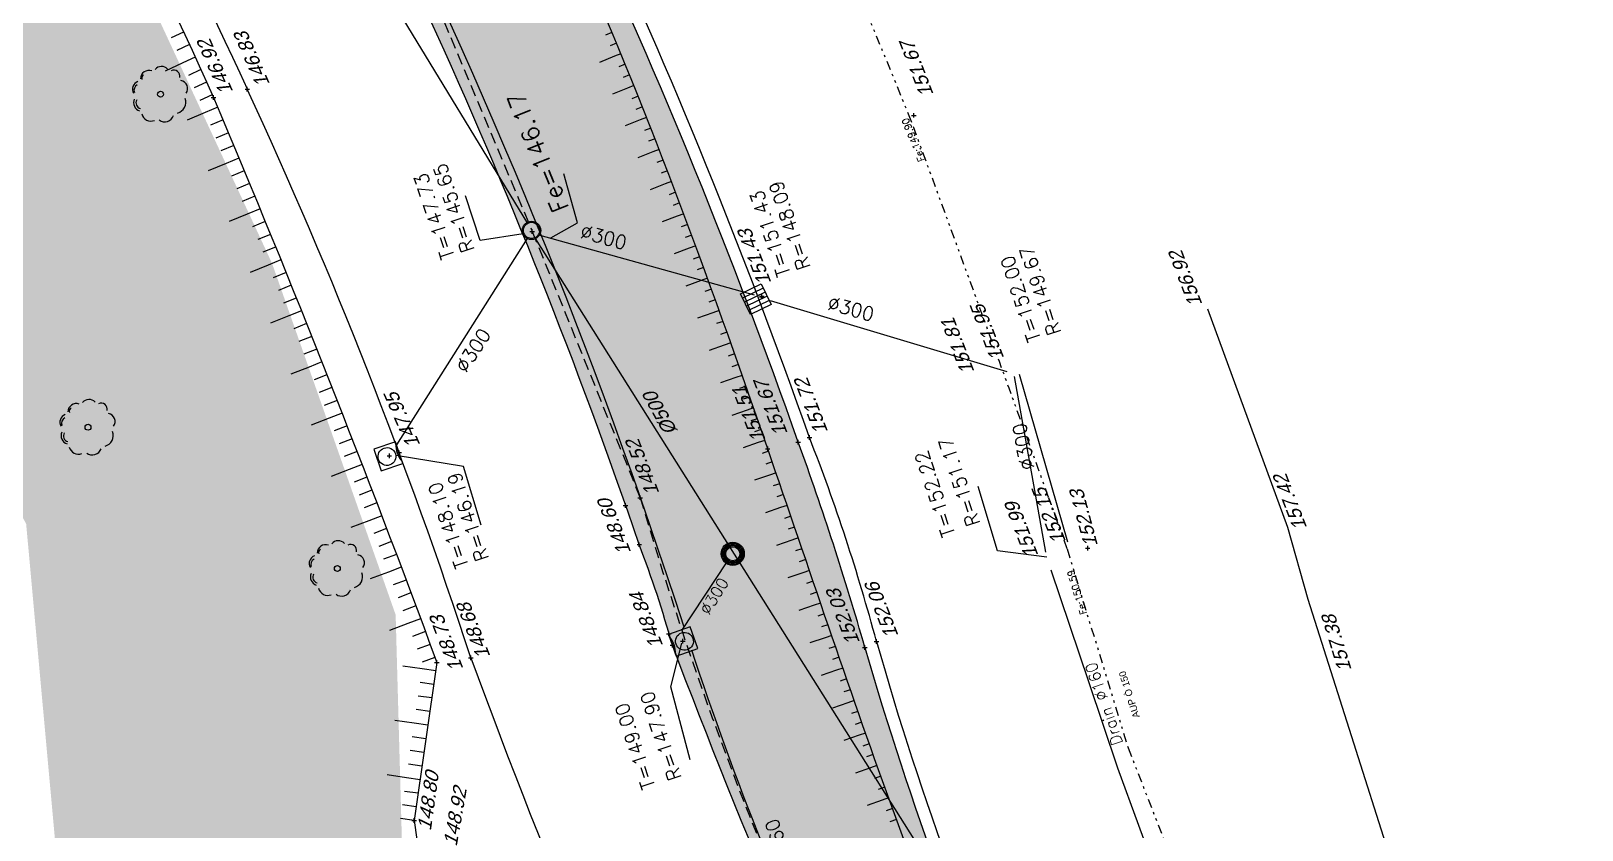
# Model space of a CAD drawing. Header units: metres. Extents: x 1633075 to 1634601, y 8175308 to 8177203.
# Drawn here: x 1633839.8 to 1633907.4, y 8175911.2 to 8175946.1 of the extents above; entities that cross this region are included whole.
import ezdxf

# ---------------------------------------------------------------- set-up
doc = ezdxf.new("R2010")
doc.units = ezdxf.units.M
doc.header["$LTSCALE"] = 2
doc.header["$PDMODE"] = 2
doc.header["$PDSIZE"] = 0.1
for name, pattern in [('211', [0.5, 0.2, -0.1, 0, -0.1, 0, -0.1]), ('31', [2, 1, 1]), ('CACHE', [0.375, 0.25, -0.125]), ('CONTINU', [0])]:
    doc.linetypes.add(name, pattern=pattern)
for name, color, linetype in [('C15785 - BORDURES', 7, 'CONTINU'), ('C15785 - BTALUS', 3, 'CACHE'), ('C15785 - DBA', 252, 'Continuous'), ('C15785 - EAUP', 5, 'CONTINU'), ('C15785 - EP', 4, 'Continuous'), ('C15785 - HTALUS', 7, 'Continuous'), ('C15785 - POINT 2D', 7, 'Continuous'), ('C15785 - RECO-GÉN', 5, 'Continuous'), ('C15785 - Talus', 7, 'Continuous'), ('C15785 - VEGET', 3, 'Continuous'), ('C15785 - Z', 7, 'Continuous')]:
    doc.layers.add(name, color=color, linetype=linetype)
doc.styles.add('SIMPLEX', font='simplex_.ttf', dxfattribs={"height": 0.6})
doc.styles.get("Standard").update_dxf_attribs({"font": 'arial.ttf'})

# ---------------------------------------------------------------- blocks, each defined once
blk = doc.blocks.new('BL19')
at = {"color": 0}
for p, q in [((0.5, 1), (-0.5, 1)), ((-0.5, 1), (-0.5, 0)), ((0.5, 0), (0.5, 1)), ((-0.5, 0), (0.5, 0))]:
    blk.add_line(p, q, dxfattribs=at)
for centre, major_axis, start_param, end_param in [((0.009, 0.554), (-0.275, 0.275), 3.926991, 10.210176), ((0.008, -0.967), (0.742, 0.742), 0.387155, 1.183656)]:
    blk.add_ellipse(centre, major_axis=major_axis, ratio=1, start_param=start_param, end_param=end_param, dxfattribs=at)
blk = doc.blocks.new('GRILLEBG')
at = {"color": 0}
for p, q in [((0, 1), (1, 1)), ((0, 0), (0, 1)), ((0.2, 0), (0.2, 1)), ((0.4, 0), (0.4, 1)), ((0.6, 0), (0.6, 1)), ((0.8, 0), (0.8, 1)), ((1, 1), (1, 0)), ((1, 0), (0, 0))]:
    blk.add_line(p, q, dxfattribs=at)
blk = doc.blocks.new('TALB150A')
blk.add_line((0, -0.6), (0, -1.45))
blk = doc.blocks.new('TALB150B')
blk.add_line((0, 0), (0, -0.6))
blk = doc.blocks.new('ARBN')
blk.add_circle((0, 0), 0.0517)
for centre, radius, start, end in [((-0.313, 0.149), 0.141, 102.3806, 218.1519), ((-0.088, 0.27), 0.194, 62.9289, 157.9234), ((0.159, 0.288), 0.162, 10.5515, 118.7684), ((-0.381, -0.079), 0.106, 125.5548, 253.3512), ((0.33, 0.115), 0.163, 331.4172, 69.7614), ((-0.236, -0.237), 0.15, 182.2997, 276.8338), ((0.342, -0.106), 0.104, 287.358, 32.9391), ((0.335, -0.105), 0.151, 294.7172, 29.5061), ((-0.027, -0.335), 0.147, 208.1993, 316.9403), ((0.007, -0.38), 0.0689, 259.4414, 333.9219), ((0.202, -0.304), 0.137, 247.1419, 348.9634), ((0.221, -0.292), 0.104, 254.316, 338.7253)]:
    blk.add_arc(centre, radius, start, end)
blk = doc.blocks.new('T1')
at = {"linetype": '31'}
blk.add_point((0, 0), dxfattribs=at)
blk = doc.blocks.new('TALH100A')
blk.add_line((0, 0.3), (0, 1))
blk = doc.blocks.new('TALH100B')
blk.add_line((0, 0), (0, 0.3))

msp = doc.modelspace()

# ---------------------------------------------------------------- hatches: boundary and pattern name
at = {"layer": 'C15785 - VEGET'}
h = msp.add_hatch(dxfattribs=at)
h.set_pattern_fill('AR-CONC', color=256, scale=0.035, angle=-0.49997, style=0)
h.set_pattern_definition([(49.5000271, (1050220.128, 8061047.714), (6.371352654, -0.61348817), [0.66675, -7.33425]), (354.5000271, (1050220.128, 8061047.714), (-1.17510092, 6.6974915), [0.5334, -5.8674]), (99.9510271, (1050220.659, 8061047.663), (5.19627452, 6.083972695), [0.56665, -6.23315]), (45.6842271, (1050220.1434, 8061049.492), (9.47456497, -1.55421629), [1.000125, -11.001375]), (96.1356271, (1050220.933, 8061049.362), (8.38439863, 8.58705861), [0.849975, -9.349725]), (350.6840271, (1050220.143, 8061049.492), (8.38441149, 8.58704316), [0.8001, -8.8011]), (20.5000271, (1050221.0285, 8061049.0396), (5.275085627, -3.625461903), [0.66675, -7.33425]), (325.5000271, (1050221.0285, 8061049.0396), (2.21924188, 6.427458284), [0.5334, -5.8674]), (70.9514271, (1050221.468, 8061048.7375), (7.494313027, 2.80201086), [0.56665, -6.23315]), (37.00002714, (1050220.1279, 8061047.714), (0.1339211355, 2.95837039), [0, -5.79628, 0, -5.9563, 0, -5.889625]), (7.00002714, (1050220.128, 8061047.714), (2.369195514, 3.485779085), [0, -3.39598, 0, -5.66293, 0, -2.244725]), (327.00002714, (1050218.1455, 8061047.7312), (4.743740522, -0.241909423), [0, -2.2225, 0, -6.9342, 0, -9.20115]), (317.0000271, (1050217.2565, 8061047.739), (5.19208952, 0.84465285), [0, -2.88925, 0, -4.60502, 0, -6.53415])])
h.paths.add_polyline_path([(1633615.424, 8175997.872), (1633595.17, 8175996.137), (1633602.332, 8176007.327), (1633617.327, 8176021.207), (1633636.512, 8176028.257), (1633662.057, 8176033.554), (1633693.103, 8176036.255), (1633711.837, 8176040.337), (1633713.906, 8176033.95), (1633723.68, 8176033.865), (1633730.527, 8176039.325), (1633730.579, 8176045.268), (1633741.213, 8176046.449), (1633751.393, 8176044.238), (1633765.364, 8176038.172), (1633775.492, 8176030.016), (1633791.532, 8176017.564), (1633806.287, 8176003.848), (1633821.008, 8175986.312), (1633834.849, 8175965.387), (1633842.808, 8175952.156), (1633850.316, 8175935.957), (1633855.707, 8175920.625), (1633856.353, 8175897.268), (1633841.92, 8175899.092), (1633839.593, 8175924.587), (1633817.016, 8175967.241), (1633784.209, 8176006.164), (1633755.502, 8176028.068), (1633738.434, 8176020.15), (1633717.549, 8176013.114), (1633706.981, 8176019.575), (1633661.077, 8176018.702), (1633630.415, 8176011.327)])
h = msp.add_hatch(dxfattribs=at)
h.set_pattern_fill('AR-SAND', color=256, scale=0.07, angle=-0.49997, style=0)
h.set_pattern_definition([(37.00002714, (1050220.128, 8061047.714), (-0.082103375, 3.426739566), [0, -2.70256, 0, -3.0226, 0, -2.88925]), (7.0000271, (1050220.128, 8061047.714), (3.1903286, 4.990126687), [0, -1.45796, 0, -2.43586, 0, -0.93345]), (327.00002714, (1050217.941, 8061047.733), (5.536823571, -0.038255829), [0, -0.889, 0, -3.2004, 0, -4.1783]), (317.0000271, (1050217.941, 8061047.733), (5.358308738, 1.513805964), [0, -0.4445, 0, -2.09804, 0, -2.4003])])
h.paths.add_polyline_path([(1633821.289, 8176015.587, 0.051396), (1633790.189, 8176043.617), (1633785.947, 8176037.128, -0.016218), (1633797.984, 8176027.371, -0.030212), (1633816.388, 8176009.165, -0.051499), (1633845.82, 8175968.615, -0.040976), (1633863.485, 8175931.576), (1633871.896, 8175931.962, 0.045371), (1633851.897, 8175974.024, 0.050567)])
h = msp.add_hatch(dxfattribs=at)
h.set_pattern_fill('AR-SAND', color=256, scale=0.06, angle=-0.49997, style=0)
h.set_pattern_definition([(37.00002714, (1050220.128, 8061047.714), (-0.070374322, 2.937205342), [0, -2.31648, 0, -2.5908, 0, -2.4765]), (7.00002714, (1050220.128, 8061047.714), (2.734567372, 4.277251446), [0, -1.24968, 0, -2.08788, 0, -0.8001]), (327.00002714, (1050218.2534, 8061047.7303), (4.745848775, -0.03279071), [0, -0.762, 0, -2.7432, 0, -3.5814]), (317.00002714, (1050218.2534, 8061047.7303), (4.59283606, 1.29754797), [0, -0.381, 0, -1.79832, 0, -2.0574])])
h.paths.add_polyline_path([(1633876.174, 8175919.197, 0.017691), (1633873.265, 8175928.154, 0.003934), (1633871.896, 8175931.962), (1633863.485, 8175931.576, -0.008363), (1633866.333, 8175923.686, -0.023675), (1633867.775, 8175919.298, 0.023415), (1633878.123, 8175895.213, 0.03462), (1633889.412, 8175877.313, 0.079242), (1633922.594, 8175844.515, 0.035486), (1633940.508, 8175833.469), (1633941.522, 8175835.34, -0.036867), (1633924.782, 8175846.771, -0.082036), (1633893.64, 8175880.682, -0.072939)])

# ---------------------------------------------------------------- linework, layer by layer
at = {"layer": 'C15785 - BORDURES'}
for centre, radius, start, end in [((1633630.873, 8175843.805), 240.069, 24.55052, 36.19467), ((1633629.051, 8175842.502), 250.786, 18.88794, 30.19033), ((1633644.331, 8175848.707), 225.793, 18.07142, 24.83806), ((1633820.747, 8175906.276), 48.797, 15.47748, 20.90246), ((1634167.692, 8176032.26), 328.914, 200.18852, 205.27419), ((1634129.96, 8176017.68), 280.036, 200.56809, 205.93351)]:
    msp.add_arc(centre, radius, start, end, dxfattribs=at)
at = {"layer": 'C15785 - BTALUS'}
msp.add_lwpolyline([(1633857.526, 8175947.183), (1633861.664, 8175937.346), (1633866.372, 8175925.735)], dxfattribs=at)
msp.add_arc((1634021.047, 8175970.989), 161.159, 196.30791, 215.44442, dxfattribs=at)
at = {"layer": 'C15785 - DBA'}
for centre, radius, start, end in [((1633629.076, 8175842.49), 259.308, 19.33792, 30.56328), ((1633630.606, 8175843.026), 257.158, 19.33154, 30.62412), ((1633795.365, 8175897.665), 84.184, 15.0064, 21.38217), ((1633748.173, 8175882.581), 133.135, 15.96374, 20.01779), ((1634014.084, 8175958.536), 142.854, 195.87406, 213.02459), ((1634016.215, 8175959.484), 145.72, 196.04972, 212.73661)]:
    msp.add_arc(centre, radius, start, end, dxfattribs=at)
at = {"layer": 'C15785 - EAUP', "linetype": '211'}
msp.add_lwpolyline([(1633871.46, 8175957.562, -0.015597), (1633878.192, 8175942.168, -0.002104), (1633884.993, 8175923.5), (1633887.651, 8175914.824), (1633890.605, 8175907.248), (1633894.479, 8175898.634), (1633899.027, 8175890.403), (1633903.619, 8175883.214), (1633907.71, 8175877.53), (1633913.496, 8175870.577), (1633920.334, 8175863.187), (1633925.747, 8175858.385), (1633931.192, 8175853.981), (1633940.776, 8175846.997), (1633950.584, 8175841.41)], format="xyb", dxfattribs=at)
at = {"layer": 'C15785 - EP'}
for p, q in [((1633861.466, 8175937.7), (1633831.297, 8175987.253)), ((1633855.759, 8175928.035), (1633861.455, 8175937.034)), ((1633861.795, 8175937.035), (1633888.712, 8175894.314)), ((1633862, 8175937.191), (1633871.336, 8175934.585)), ((1633882.683, 8175931.024, 152.022), (1633884.042, 8175923.359, 152.144)), ((1633885.03, 8175923.788), (1633882.922, 8175931.102)), ((1633868.188, 8175919.935), (1633870.167, 8175922.935))]:
    msp.add_line(p, q, dxfattribs=at)
at = {"layer": 'C15785 - EP', "flags": 128}
for points in [[(1633862.479, 8175937.064), (1633863.637, 8175937.721), (1633863.043, 8175939.861)], [(1633861.267, 8175937.248), (1633859.391, 8175936.946), (1633858.748, 8175938.898)], [(1633859.437, 8175924.537), (1633858.672, 8175927.097), (1633855.734, 8175927.577)], [(1633884.102, 8175923.142), (1633881.95, 8175923.42), (1633881.108, 8175926.22)], [(1633884.277, 8175922.589), (1633885.917, 8175917.71), (1633887.183, 8175913.952), (1633889.018, 8175908.955), (1633890.652, 8175905.388), (1633892.064, 8175901.991), (1633894.125, 8175898.003), (1633896.862, 8175892.753)], [(1633868.555, 8175914.298), (1633867.712, 8175917.477), (1633868.191, 8175919.389)]]:
    msp.add_lwpolyline(points, dxfattribs=at)
at = {"layer": 'C15785 - EP', "linetype": 'CONTINU'}
msp.add_lwpolyline([(1633872.045, 8175934.331), (1633882.36, 8175931.236)], dxfattribs=at)
at = {"layer": 'C15785 - EP'}
for centre, radius in [((1633861.632, 8175937.393), 0.4), ((1633861.632, 8175937.393), 0.353), ((1633870.408, 8175923.287), 0.506), ((1633870.408, 8175923.287), 0.456), ((1633870.408, 8175923.287), 0.406), ((1633870.408, 8175923.287), 0.356), ((1633870.408, 8175923.287), 0.306)]:
    msp.add_circle(centre, radius, dxfattribs=at)
for centre, radius, start, end in [((1633629.77, 8175842.879), 250.7, 17.93609, 35.12303), ((1634009.438, 8175965.57), 148.3, 198.26367, 212.06894)]:
    msp.add_arc(centre, radius, start, end, dxfattribs=at)
msp.add_point((1633855.432, 8175927.561), dxfattribs=at)
at = {"layer": 'C15785 - HTALUS'}
msp.add_lwpolyline([(1633762.49, 8176040.694, -0.052054), (1633791.41, 8176019.516, -0.057778), (1633823.522, 8175984.653, -0.053092), (1633847.764, 8175943.195, -0.011637), (1633857.505, 8175918.54), (1633856.514, 8175911.651), (1633857.217, 8175906.686), (1633862.494, 8175905.131, 0.038401), (1633876.921, 8175877.708), (1633881.442, 8175863.295, 0.055743), (1633895.556, 8175848.187, 0.024482), (1633915.105, 8175834.101, 0.076517), (1633955.274, 8175815), (1633955.726, 8175813.123), (1633950.993, 8175808.101)], format="xyb", dxfattribs=at)
at = {"layer": 'C15785 - HTALUS', "flags": 128}
msp.add_lwpolyline([(1633891.108, 8175933.977), (1633894.606, 8175924.447), (1633895.487, 8175921.309), (1633900.972, 8175904.059, 0.096013), (1633920.628, 8175873.712, 0.024684), (1633937.725, 8175855.476, 0.001346), (1633938.261, 8175855.077, 0.001346)], format="xyb", dxfattribs=at)
at = {"layer": 'C15785 - HTALUS'}
msp.add_spline([(1633941.522, 8175835.34), (1633924.144, 8175846.321), (1633908.848, 8175860.133), (1633892.88, 8175880.197), (1633883.398, 8175897.291), (1633871.933, 8175927.871), (1633863.326, 8175950.187), (1633850.893, 8175973.312), (1633838.351, 8175992.579), (1633817.918, 8176017.724), (1633802.258, 8176032.422), (1633785.952, 8176045.345), (1633766.956, 8176055.862), (1633741.614, 8176061.185), (1633720.964, 8176060.289)], degree=3, dxfattribs=at)
at = {"layer": 'C15785 - POINT 2D'}
for p in [(1633847.764, 8175943.195), (1633849.238, 8175943.553), (1633861.664, 8175937.346), (1633871.682, 8175934.522), (1633873.265, 8175928.154), (1633873.754, 8175928.357), (1633855.856, 8175927.699), (1633871.933, 8175927.871), (1633865.731, 8175925.399), (1633866.372, 8175925.735), (1633866.333, 8175923.686), (1633885.888, 8175923.535), (1633876.677, 8175919.462), (1633858.986, 8175918.749), (1633867.775, 8175919.298), (1633876.174, 8175919.197), (1633857.505, 8175918.54), (1633856.514, 8175911.651)]:
    msp.add_point(p, dxfattribs=at)
at = {"layer": 'C15785 - RECO-GÉN'}
for p in [(1633871.679, 8175934.489, 151.417), (1633871.679, 8175934.489), (1633855.432, 8175927.561, 148.096), (1633867.625, 8175919.803, 148.785), (1633868.236, 8175919.475, 148.996)]:
    msp.add_point(p, dxfattribs=at)

# ---------------------------------------------------------------- block references
at = {"layer": 'C15785 - EAUP', "rotation": 202.5378271464118}
msp.add_blockref('T1', (1633878.309, 8175942.411), dxfattribs=at)
at = {"layer": 'C15785 - EP'}
for name, p, rotation in [('GRILLEBG', (1633872.084, 8175934.157), 115.7140309699172), ('BL19', (1633855.856, 8175927.699), 108.7768883245816), ('BL19', (1633867.775, 8175919.298), 288.9624071913013)]:
    msp.add_blockref(name, p, dxfattribs=dict(at, rotation=rotation))
at = {"layer": 'C15785 - Talus'}
for name, p, rotation in [('TALB150B', (1633846.46, 8175946.04), 295.0295753216789), ('TALH100B', (1633865.141, 8175946.024), 112.7933923672609), ('TALB150B', (1633846.713, 8175945.496), 294.8779848125577), ('TALH100B', (1633865.334, 8175945.563), 112.6367501117775), ('TALB150A', (1633846.965, 8175944.951), 294.7263942956605), ('TALB150B', (1633846.965, 8175944.951), 294.7263942956605), ('TALH100A', (1633865.525, 8175945.101), 112.4832245280751), ('TALH100B', (1633865.525, 8175945.101), 112.4832245280751), ('TALH100B', (1633865.716, 8175944.639), 112.3328581481715), ('TALB150B', (1633847.215, 8175944.406), 294.5748037628107), ('TALB150B', (1633847.464, 8175943.86), 294.4232132584253), ('TALH100B', (1633865.905, 8175944.176), 112.1856607121147), ('TALB150B', (1633847.711, 8175943.313), 294.2716227303151), ('TALH100A', (1633866.094, 8175943.713), 112.0416234790711), ('TALH100B', (1633866.094, 8175943.713), 112.0416234790711), ('TALH100B', (1633866.281, 8175943.249), 111.9007489183574), ('TALB150A', (1633847.947, 8175942.762), 292.8424207855784), ('TALB150B', (1633847.947, 8175942.762), 292.8424207855784), ('TALH100B', (1633866.467, 8175942.785), 111.7630362971552), ('TALB150B', (1633848.18, 8175942.209), 292.7820654719446), ('TALH100A', (1633866.652, 8175942.321), 111.6284834989416), ('TALH100B', (1633866.652, 8175942.321), 111.6284834989416), ('TALH100B', (1633866.835, 8175941.856), 111.4970892055636), ('TALB150B', (1633848.412, 8175941.655), 292.7217101534956), ('TALB150B', (1633848.643, 8175941.102), 292.6613548331478), ('TALH100B', (1633867.018, 8175941.39), 111.3688570242307), ('TALB150B', (1633848.874, 8175940.548), 292.600999526013), ('TALH100A', (1633867.2, 8175940.924), 111.2437871405517), ('TALH100B', (1633867.2, 8175940.924), 111.2437871405517), ('TALH100B', (1633867.38, 8175940.458), 111.1218773768872), ('TALB150A', (1633848.874, 8175940.548), 292.600999526013), ('TALB150B', (1633849.104, 8175939.994), 292.5406442266484), ('TALH100B', (1633867.56, 8175939.992), 111.003124872761), ('TALB150B', (1633849.334, 8175939.44), 292.4802889050661), ('TALH100A', (1633867.739, 8175939.525), 110.8875274770233), ('TALH100B', (1633867.739, 8175939.525), 110.8875274770233), ('TALH100B', (1633867.917, 8175939.057), 110.7750828836085), ('TALB150B', (1633849.563, 8175938.885), 292.4199336010219), ('TALH100B', (1633868.093, 8175938.59), 110.6659589465545), ('TALB150A', (1633849.792, 8175938.33), 292.3595782925279), ('TALB150B', (1633849.792, 8175938.33), 292.3595782925279), ('TALB150B', (1633850.02, 8175937.775), 292.299222966307), ('TALH100A', (1633868.269, 8175938.122), 110.5596566747806), ('TALH100B', (1633868.269, 8175938.122), 110.5596566747806), ('TALB150B', (1633850.247, 8175937.22), 292.2388676576566), ('TALH100B', (1633868.445, 8175937.653), 110.4566381600326), ('TALH100B', (1633868.619, 8175937.185), 110.3567805976861), ('TALB150B', (1633850.474, 8175936.665), 292.1785123411342), ('TALH100A', (1633868.793, 8175936.716), 110.2600695060724), ('TALH100B', (1633868.793, 8175936.716), 110.2600695060724), ('TALB150A', (1633850.7, 8175936.109), 292.1181570271693), ('TALB150B', (1633850.7, 8175936.109), 292.1181570271693), ('TALH100B', (1633868.965, 8175936.247), 110.1665018677064), ('TALH100B', (1633869.137, 8175935.777), 110.0760747016479), ('TALB150B', (1633850.926, 8175935.553), 292.0578017228512), ('TALB150B', (1633851.151, 8175934.997), 291.997446410658), ('TALH100A', (1633869.309, 8175935.307), 109.9887849973459), ('TALH100B', (1633869.309, 8175935.307), 109.9887849973459), ('TALB150B', (1633851.375, 8175934.44), 291.9370910930873), ('TALH100B', (1633869.479, 8175934.837), 109.9046298337207), ('TALH100B', (1633869.649, 8175934.367), 109.8236140742269), ('TALB150A', (1633851.599, 8175933.884), 291.8767357897685), ('TALB150B', (1633851.599, 8175933.884), 291.8767357897685), ('TALH100A', (1633869.818, 8175933.897), 109.7457118131952), ('TALH100B', (1633869.818, 8175933.897), 109.7457118131952), ('TALB150B', (1633851.822, 8175933.327), 291.8163804585537), ('TALH100B', (1633869.987, 8175933.426), 109.6709357145811), ('TALH100B', (1633870.155, 8175932.955), 109.5992846448895), ('TALB150B', (1633852.045, 8175932.77), 291.7560251588442), ('TALH100A', (1633870.322, 8175932.484), 109.5307559989972), ('TALH100B', (1633870.322, 8175932.484), 109.5307559989972), ('TALB150B', (1633852.267, 8175932.212), 291.6956698286151), ('TALB150B', (1633852.489, 8175931.655), 291.6353145271161), ('TALH100B', (1633870.489, 8175932.013), 109.4653466702224), ('TALB150A', (1633852.489, 8175931.655), 291.6353145271161), ('TALB150B', (1633852.71, 8175931.097), 291.5749592172423), ('TALH100A', (1633870.821, 8175931.069), 109.3438787488054), ('TALH100B', (1633870.656, 8175931.541), 109.4030547819696), ('TALH100B', (1633870.821, 8175931.069), 109.3438787488054), ('TALB150B', (1633852.93, 8175930.539), 291.5146039013198), ('TALH100B', (1633870.987, 8175930.598), 109.2878233988889), ('TALB150B', (1633853.15, 8175929.98), 291.4542485868629), ('TALH100A', (1633871.316, 8175929.653), 109.1850248735697), ('TALH100B', (1633871.152, 8175930.126), 109.2348680522005), ('TALH100B', (1633871.316, 8175929.653), 109.1850248735697), ('TALB150A', (1633853.369, 8175929.422), 291.3938932637116), ('TALB150B', (1633853.369, 8175929.422), 291.3938932637116), ('TALH100B', (1633871.48, 8175929.181), 109.1382916985293), ('TALB150B', (1633853.587, 8175928.863), 291.3335379588364), ('TALB150B', (1633853.805, 8175928.304), 291.2731826548988), ('TALH100B', (1633871.644, 8175928.709), 109.0946590641024), ('TALH100B', (1633871.808, 8175928.236), 109.0541403433692), ('TALB150B', (1633854.023, 8175927.745), 291.2128273470788), ('TALH100A', (1633871.808, 8175928.236), 109.0541403433692), ('TALH100B', (1633871.971, 8175927.763), 109.0167444578652), ('TALB150A', (1633854.24, 8175927.185), 291.1524720182164), ('TALB150B', (1633854.24, 8175927.185), 291.1524720182164), ('TALH100B', (1633872.133, 8175927.291), 108.9829491789956), ('TALB150B', (1633854.456, 8175926.626), 291.0921167145325), ('TALH100A', (1633872.296, 8175926.818), 108.9529648025602), ('TALH100B', (1633872.296, 8175926.818), 108.9529648025602), ('TALH100B', (1633872.458, 8175926.345), 108.9267904640851), ('TALB150B', (1633854.671, 8175926.066), 291.0317613871438), ('TALB150B', (1633854.887, 8175925.506), 290.9714060821012), ('TALH100B', (1633872.62, 8175925.872), 108.9044254779426), ('TALB150B', (1633855.101, 8175924.945), 290.9110507630973), ('TALH100A', (1633872.782, 8175925.399), 108.8858697028139), ('TALH100B', (1633872.782, 8175925.399), 108.8858697028139), ('TALH100B', (1633872.944, 8175924.926), 108.8711234602181), ('TALB150A', (1633855.101, 8175924.945), 290.9110507630973), ('TALB150B', (1633855.315, 8175924.385), 290.8506954570344), ('TALH100B', (1633873.106, 8175924.452), 108.8601863056843), ('TALB150B', (1633855.528, 8175923.824), 290.7903401533101), ('TALH100A', (1633873.267, 8175923.979), 108.8530577951368), ('TALH100B', (1633873.267, 8175923.979), 108.8530577951368), ('TALH100B', (1633873.429, 8175923.506), 108.8497378427456), ('TALB150B', (1633855.741, 8175923.263), 290.7299848283496), ('TALH100B', (1633873.59, 8175923.033), 108.8502266203151), ('TALB150A', (1633855.953, 8175922.702), 290.6696295153936), ('TALB150B', (1633855.953, 8175922.702), 290.6696295153936), ('TALB150B', (1633856.164, 8175922.14), 290.6092742097966), ('TALH100A', (1633873.752, 8175922.56), 108.8545215050195), ('TALH100B', (1633873.752, 8175922.56), 108.8545215050195), ('TALB150B', (1633856.375, 8175921.578), 290.5489188882822), ('TALH100B', (1633873.913, 8175922.087), 108.8626281391338), ('TALH100B', (1633874.075, 8175921.614), 108.8745465812247), ('TALB150B', (1633856.586, 8175921.016), 290.4885635776002), ('TALH100A', (1633874.237, 8175921.14), 108.8902815285527), ('TALH100B', (1633874.237, 8175921.14), 108.8902815285527), ('TALB150A', (1633856.795, 8175920.454), 290.4282082608096), ('TALB150B', (1633856.795, 8175920.454), 290.4282082608096), ('TALH100B', (1633874.399, 8175920.667), 108.9098244085102), ('TALH100B', (1633874.561, 8175920.194), 108.9331815295215), ('TALB150B', (1633857.004, 8175919.892), 290.3678529457916), ('TALH100A', (1633874.723, 8175919.722), 108.9603546642478), ('TALH100B', (1633874.723, 8175919.722), 108.9603546642478), ('TALB150B', (1633857.213, 8175919.329), 290.3074976465678), ('TALB150B', (1633857.421, 8175918.766), 290.2471423216468), ('TALH100B', (1633874.886, 8175919.249), 108.9913458967359), ('TALH100B', (1633875.049, 8175918.776), 109.0261575896499), ('TALB150A', (1633857.454, 8175918.185), 261.820513283559), ('TALB150B', (1633857.454, 8175918.185), 261.820513283559), ('TALH100A', (1633875.212, 8175918.303), 109.0647903915516), ('TALH100B', (1633875.212, 8175918.303), 109.0647903915516), ('TALB150B', (1633857.368, 8175917.591), 261.820513283559), ('TALH100B', (1633875.376, 8175917.831), 109.1072434740517), ('TALB150B', (1633857.283, 8175916.997), 261.820513283559), ('TALH100A', (1633875.704, 8175916.886), 109.2036137265282), ('TALH100B', (1633875.539, 8175917.358), 109.1535120381751), ('TALH100B', (1633875.704, 8175916.886), 109.2036137265282), ('TALB150B', (1633857.197, 8175916.403), 261.820513283559), ('TALH100B', (1633875.868, 8175916.414), 109.2575445364631), ('TALB150A', (1633857.112, 8175915.809), 261.820513283559), ('TALB150B', (1633857.112, 8175915.809), 261.820513283559), ('TALH100A', (1633876.199, 8175915.47), 109.3768983366606), ('TALH100B', (1633876.033, 8175915.942), 109.3153039862339), ('TALH100B', (1633876.199, 8175915.47), 109.3768983366606), ('TALB150B', (1633856.941, 8175914.622), 261.820513283559), ('TALB150B', (1633857.027, 8175915.216), 261.820513283559), ('TALH100B', (1633876.365, 8175914.999), 109.4423198722708), ('TALB150B', (1633856.856, 8175914.028), 261.820513283559), ('TALH100B', (1633876.532, 8175914.527), 109.5115953244658), ('TALH100B', (1633876.699, 8175914.056), 109.5847068245857), ('TALB150A', (1633856.771, 8175913.434), 261.820513283559), ('TALB150B', (1633856.771, 8175913.434), 261.820513283559), ('TALH100A', (1633876.699, 8175914.056), 109.5847068245857), ('TALH100B', (1633876.867, 8175913.585), 109.6616664627014), ('TALB150B', (1633856.685, 8175912.84), 261.820513283559), ('TALH100B', (1633877.036, 8175913.114), 109.7424747827456), ('TALH100B', (1633877.205, 8175912.644), 109.827122246585), ('TALB150B', (1633856.6, 8175912.246), 261.820513283559), ('TALH100A', (1633877.205, 8175912.644), 109.827122246585), ('TALH100B', (1633877.375, 8175912.173), 109.9157550372797), ('TALB150B', (1633856.515, 8175911.652), 261.820513283559), ('TALH100B', (1633877.546, 8175911.703), 110.0081132561618)]:
    msp.add_blockref(name, p, dxfattribs=dict(at, rotation=rotation))
at = {"layer": 'C15785 - VEGET', "xscale": 2.50000000002949, "yscale": 2.50000000002949, "zscale": 2.50000000002949, "rotation": 222.0369205983907}
for p in [(1633845.454, 8175943.334), (1633842.291, 8175928.806), (1633853.165, 8175922.646)]:
    msp.add_blockref('ARBN', p, dxfattribs=at)

# ---------------------------------------------------------------- texts
at = {"layer": 'C15785 - EAUP', "linetype": 'Continuous', "style": 'SIMPLEX'}
for s, rotation, p in [('Fe:149.90', 112.01429, (1633878.799, 8175940.467, 149.78)), ('Fe:150.59', 107.07243, (1633885.861, 8175920.692, 149.78))]:
    msp.add_text(s, height=0.3, rotation=rotation, dxfattribs=at).set_placement(p)
at = {"layer": 'C15785 - EAUP', "linetype": 'Continuous'}
msp.add_text('AUP Ò 150', height=0.3, rotation=107.68748, dxfattribs=at).set_placement((1633888.165, 8175916.183))
at = {"layer": 'C15785 - EP', "style": 'SIMPLEX'}
for s, height, rotation, p in [('Fe=146.17', 0.75, 111.53184, (1633863.272, 8175938.367)), ('T=147.73', 0.6, 108.40681, (1633858.291, 8175936.246)), ('R=145.65', 0.6, 108.40681, (1633859.162, 8175936.549)), ('T=151.43', 0.6, 108.40681, (1633872.945, 8175935.493)), ('R=148.09', 0.6, 108.40681, (1633873.816, 8175935.796)), ('%%C300 ', 0.6, 344.72801, (1633863.704, 8175937.081)), ('R=149.67', 0.6, 108.40681, (1633884.744, 8175932.943)), ('T=152.00', 0.6, 108.40681, (1633883.873, 8175932.64)), ('%%C300 ', 0.6, 344.72801, (1633874.491, 8175933.958)), ('%%C300 ', 0.6, 57.29755, (1633858.778, 8175931.13)), ('%%c300 ', 0.6, 100.97464, (1633883.576, 8175927.005)), ('T=152.22', 0.6, 108.40681, (1633880.136, 8175924.136)), ('R=151.17', 0.6, 108.40681, (1633881.211, 8175924.606)), ('T=148.10', 0.6, 108.40681, (1633858.905, 8175922.762)), ('R=146.19', 0.6, 108.40681, (1633859.787, 8175923.083)), ('%%c300', 0.5, 58.50889, (1633869.364, 8175920.58)), ('Drain %%c160', 0.5, 108.40681, (1633887.429, 8175915.027)), ('T=149.00', 0.6, 108.40681, (1633867.048, 8175913.131)), ('R=147.90', 0.6, 108.40681, (1633868.198, 8175913.517)), ('Drain %%c160', 0.6, 108.40681, (1633873.794, 8175907.489))]:
    msp.add_text(s, height=height, rotation=rotation, dxfattribs=at).set_placement(p)
at = {"layer": 'C15785 - EP', "oblique": 18}
msp.add_text('%%c500', height=0.6, rotation=118.93607, dxfattribs=at).set_placement((1633868.013, 8175928.641))
at = {"layer": 'C15785 - Z', "oblique": 18}
for s, rotation, p in [(' 146.83', 473.63176, (1633850.327, 8175943.566, 146.829)), (' 146.92', 473.63176, (1633848.727, 8175943.231, 146.92)), (' 151.67', 470.96581, (1633879.262, 8175943.108, 151.669)), (' 151.43', 470.96581, (1633872.185, 8175934.899, 151.43)), (' 156.92', 470.96581, (1633890.985, 8175933.953, 156.918)), (' 151.95', 470.96581, (1633882.341, 8175931.604, 151.954)), (' 151.81', 470.96581, (1633881.042, 8175931.017, 151.807)), (' 151.72', 470.96581, (1633874.656, 8175928.397, 151.724)), (' 147.95', 473.63176, (1633856.887, 8175927.827, 147.947)), (' 151.51', 470.96581, (1633871.935, 8175928.051, 151.507)), (' 151.67', 470.96581, (1633872.901, 8175928.321, 151.668)), (' 148.52', 470.96581, (1633867.3, 8175925.725, 148.516)), (' 152.15', 470.96581, (1633885.031, 8175923.612, 152.146)), (' 157.42', 471.14743, (1633895.551, 8175924.21, 157.42)), (' 148.60', 470.96581, (1633866.069, 8175923.137, 148.6)), (' 151.99', 470.96581, (1633883.833, 8175922.999, 151.985)), (' 152.13', 464.92951, (1633886.398, 8175923.427, 152.134)), (' 148.84', 470.96581, (1633867.466, 8175919.061, 148.843)), (' 152.03', 470.96581, (1633876.049, 8175919.206, 152.032)), (' 152.06', 470.96581, (1633877.732, 8175919.494, 152.064)), (' 148.68', 470.96581, (1633859.931, 8175918.597, 148.678)), (' 148.73', 470.96581, (1633858.756, 8175918.054, 148.728)), (' 157.38', 466.82339, (1633897.476, 8175918.001, 157.383)), (' 148.80', 442.10841, (1633857.211, 8175910.953, 148.802)), (' 148.92', 439.99964, (1633858.327, 8175910.269, 148.922))]:
    msp.add_text(s, height=0.6, rotation=rotation, dxfattribs=at).set_placement(p)

doc.saveas('drawing.dxf')
